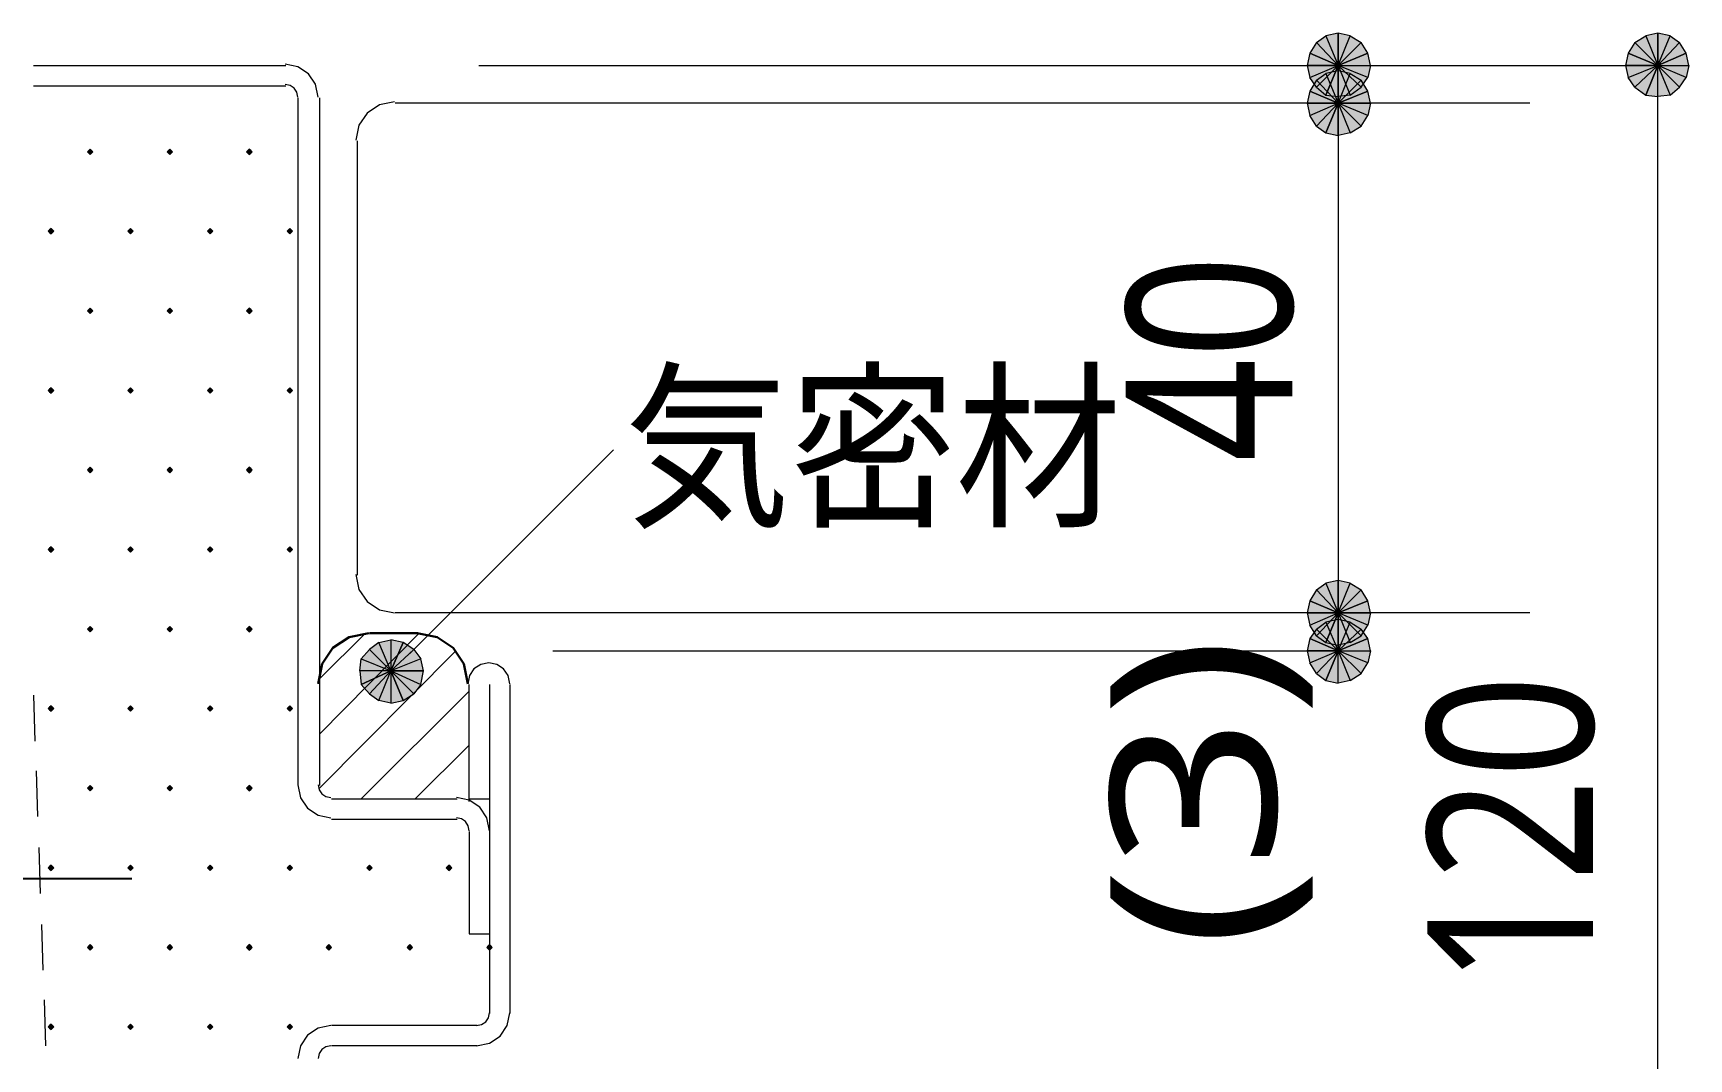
# Model space of a CAD drawing. Header units: millimetres. Extents: x 0 to 420, y 0 to 297.
# Drawn here: x 258.4 to 284.37, y 223.48 to 239.59 of the extents above; entities that cross this region are included whole.
import ezdxf
from ezdxf.enums import TextEntityAlignment as Align

# ---------------------------------------------------------------- set-up
doc = ezdxf.new("R2010")
doc.units = ezdxf.units.MM
doc.styles.add('kst32b', font='NotoSansJP-Variable.ttf')

msp = doc.modelspace()

# ---------------------------------------------------------------- hatches: boundary and pattern name
h = msp.add_hatch(color=7)
h.paths.add_polyline_path([(278.871, 239.586), (278.68, 239.543), (278.871, 239.078), (278.871, 239.586)])
h.paths.add_polyline_path([(278.68, 239.543), (278.871, 239.078), (278.532, 239.437), (278.68, 239.543)])
h.paths.add_polyline_path([(278.871, 239.078), (278.532, 239.437), (278.426, 239.268), (278.871, 239.078)])
h = msp.add_hatch(color=7)
h.paths.add_polyline_path([(279.337, 239.268), (279.231, 239.437), (278.871, 239.078), (279.337, 239.268)])
h.paths.add_polyline_path([(279.231, 239.437), (278.871, 239.078), (279.061, 239.543), (279.231, 239.437)])
h.paths.add_polyline_path([(278.871, 239.078), (279.061, 239.543), (278.871, 239.586), (278.871, 239.078)])
h = msp.add_hatch(color=7)
h.paths.add_polyline_path([(283.887, 239.586), (283.697, 239.543), (283.887, 239.078), (283.887, 239.586)])
h.paths.add_polyline_path([(283.697, 239.543), (283.887, 239.078), (283.528, 239.437), (283.697, 239.543)])
h.paths.add_polyline_path([(283.887, 239.078), (283.528, 239.437), (283.422, 239.268), (283.887, 239.078)])
h = msp.add_hatch(color=7)
h.paths.add_polyline_path([(284.332, 239.268), (284.226, 239.437), (283.887, 239.078), (284.332, 239.268)])
h.paths.add_polyline_path([(284.226, 239.437), (283.887, 239.078), (284.078, 239.543), (284.226, 239.437)])
h.paths.add_polyline_path([(283.887, 239.078), (284.078, 239.543), (283.887, 239.586), (283.887, 239.078)])
for points in [[(278.426, 239.268), (278.384, 239.078), (278.871, 239.078), (278.426, 239.268)], [(283.422, 239.268), (283.379, 239.078), (283.887, 239.078), (283.422, 239.268)], [(278.426, 238.675), (278.384, 238.485), (278.871, 238.485), (278.426, 238.675)], [(259.292, 237.765), (259.271, 237.744), (259.249, 237.723), (259.271, 237.702), (259.292, 237.68), (259.313, 237.702), (259.334, 237.723), (259.313, 237.744), (259.292, 237.765)], [(260.541, 237.765), (260.519, 237.744), (260.498, 237.723), (260.519, 237.702), (260.541, 237.68), (260.562, 237.702), (260.583, 237.723), (260.562, 237.744), (260.541, 237.765)], [(261.789, 237.765), (261.768, 237.744), (261.747, 237.723), (261.768, 237.702), (261.789, 237.68), (261.811, 237.702), (261.832, 237.723), (261.811, 237.744), (261.789, 237.765)], [(258.678, 236.516), (258.657, 236.495), (258.636, 236.474), (258.657, 236.453), (258.678, 236.432), (258.699, 236.453), (258.72, 236.474), (258.699, 236.495), (258.678, 236.516)], [(259.927, 236.516), (259.905, 236.495), (259.884, 236.474), (259.905, 236.453), (259.927, 236.432), (259.948, 236.453), (259.969, 236.474), (259.948, 236.495), (259.927, 236.516)], [(261.175, 236.516), (261.154, 236.495), (261.133, 236.474), (261.154, 236.453), (261.175, 236.432), (261.197, 236.453), (261.218, 236.474), (261.197, 236.495), (261.175, 236.516)], [(262.424, 236.516), (262.403, 236.495), (262.382, 236.474), (262.403, 236.453), (262.424, 236.432), (262.446, 236.453), (262.467, 236.474), (262.446, 236.495), (262.424, 236.516)], [(259.292, 235.267), (259.271, 235.246), (259.249, 235.225), (259.271, 235.204), (259.292, 235.183), (259.313, 235.204), (259.334, 235.225), (259.313, 235.246), (259.292, 235.267)], [(260.541, 235.267), (260.519, 235.246), (260.498, 235.225), (260.519, 235.204), (260.541, 235.183), (260.562, 235.204), (260.583, 235.225), (260.562, 235.246), (260.541, 235.267)], [(261.789, 235.267), (261.768, 235.246), (261.747, 235.225), (261.768, 235.204), (261.789, 235.183), (261.811, 235.204), (261.832, 235.225), (261.811, 235.246), (261.789, 235.267)], [(258.678, 234.019), (258.657, 233.997), (258.636, 233.976), (258.657, 233.955), (258.678, 233.934), (258.699, 233.955), (258.72, 233.976), (258.699, 233.997), (258.678, 234.019)], [(259.927, 234.019), (259.905, 233.997), (259.884, 233.976), (259.905, 233.955), (259.927, 233.934), (259.948, 233.955), (259.969, 233.976), (259.948, 233.997), (259.927, 234.019)], [(261.175, 234.019), (261.154, 233.997), (261.133, 233.976), (261.154, 233.955), (261.175, 233.934), (261.197, 233.955), (261.218, 233.976), (261.197, 233.997), (261.175, 234.019)], [(262.424, 234.019), (262.403, 233.997), (262.382, 233.976), (262.403, 233.955), (262.424, 233.934), (262.446, 233.955), (262.467, 233.976), (262.446, 233.997), (262.424, 234.019)], [(259.292, 232.77), (259.271, 232.749), (259.249, 232.728), (259.271, 232.706), (259.292, 232.685), (259.313, 232.706), (259.334, 232.728), (259.313, 232.749), (259.292, 232.77)], [(260.541, 232.77), (260.519, 232.749), (260.498, 232.728), (260.519, 232.706), (260.541, 232.685), (260.562, 232.706), (260.583, 232.728), (260.562, 232.749), (260.541, 232.77)], [(261.789, 232.77), (261.768, 232.749), (261.747, 232.728), (261.768, 232.706), (261.789, 232.685), (261.811, 232.706), (261.832, 232.728), (261.811, 232.749), (261.789, 232.77)], [(258.678, 231.521), (258.657, 231.5), (258.636, 231.479), (258.657, 231.457), (258.678, 231.436), (258.699, 231.457), (258.72, 231.479), (258.699, 231.5), (258.678, 231.521)], [(259.927, 231.521), (259.905, 231.5), (259.884, 231.479), (259.905, 231.457), (259.927, 231.436), (259.948, 231.457), (259.969, 231.479), (259.948, 231.5), (259.927, 231.521)], [(261.175, 231.521), (261.154, 231.5), (261.133, 231.479), (261.154, 231.457), (261.175, 231.436), (261.197, 231.457), (261.218, 231.479), (261.197, 231.5), (261.175, 231.521)], [(262.424, 231.521), (262.403, 231.5), (262.382, 231.479), (262.403, 231.457), (262.424, 231.436), (262.446, 231.457), (262.467, 231.479), (262.446, 231.5), (262.424, 231.521)], [(278.426, 230.674), (278.384, 230.484), (278.871, 230.484), (278.426, 230.674)], [(259.292, 230.272), (259.271, 230.251), (259.249, 230.23), (259.271, 230.209), (259.292, 230.187), (259.313, 230.209), (259.334, 230.23), (259.313, 230.251), (259.292, 230.272)], [(260.541, 230.272), (260.519, 230.251), (260.498, 230.23), (260.519, 230.209), (260.541, 230.187), (260.562, 230.209), (260.583, 230.23), (260.562, 230.251), (260.541, 230.272)], [(261.789, 230.272), (261.768, 230.251), (261.747, 230.23), (261.768, 230.209), (261.789, 230.187), (261.811, 230.209), (261.832, 230.23), (261.811, 230.251), (261.789, 230.272)], [(278.426, 230.082), (278.384, 229.891), (278.871, 229.891), (278.426, 230.082)], [(263.546, 229.362), (263.673, 229.214), (264.012, 229.574), (263.546, 229.362)], [(258.678, 229.023), (258.657, 229.002), (258.636, 228.981), (258.657, 228.96), (258.678, 228.939), (258.699, 228.96), (258.72, 228.981), (258.699, 229.002), (258.678, 229.023)], [(259.927, 229.023), (259.905, 229.002), (259.884, 228.981), (259.905, 228.96), (259.927, 228.939), (259.948, 228.96), (259.969, 228.981), (259.948, 229.002), (259.927, 229.023)], [(261.175, 229.023), (261.154, 229.002), (261.133, 228.981), (261.154, 228.96), (261.175, 228.939), (261.197, 228.96), (261.218, 228.981), (261.197, 229.002), (261.175, 229.023)], [(262.424, 229.023), (262.403, 229.002), (262.382, 228.981), (262.403, 228.96), (262.424, 228.939), (262.446, 228.96), (262.467, 228.981), (262.446, 229.002), (262.424, 229.023)], [(259.292, 227.774), (259.271, 227.753), (259.249, 227.732), (259.271, 227.711), (259.292, 227.69), (259.313, 227.711), (259.334, 227.732), (259.313, 227.753), (259.292, 227.774)], [(260.541, 227.774), (260.519, 227.753), (260.498, 227.732), (260.519, 227.711), (260.541, 227.69), (260.562, 227.711), (260.583, 227.732), (260.562, 227.753), (260.541, 227.774)], [(261.789, 227.774), (261.768, 227.753), (261.747, 227.732), (261.768, 227.711), (261.789, 227.69), (261.811, 227.711), (261.832, 227.732), (261.811, 227.753), (261.789, 227.774)], [(258.678, 226.526), (258.657, 226.504), (258.636, 226.483), (258.657, 226.462), (258.678, 226.441), (258.699, 226.462), (258.72, 226.483), (258.699, 226.504), (258.678, 226.526)], [(259.927, 226.526), (259.905, 226.504), (259.884, 226.483), (259.905, 226.462), (259.927, 226.441), (259.948, 226.462), (259.969, 226.483), (259.948, 226.504), (259.927, 226.526)], [(261.175, 226.526), (261.154, 226.504), (261.133, 226.483), (261.154, 226.462), (261.175, 226.441), (261.197, 226.462), (261.218, 226.483), (261.197, 226.504), (261.175, 226.526)], [(262.424, 226.526), (262.403, 226.504), (262.382, 226.483), (262.403, 226.462), (262.424, 226.441), (262.446, 226.462), (262.467, 226.483), (262.446, 226.504), (262.424, 226.526)], [(263.673, 226.526), (263.652, 226.504), (263.631, 226.483), (263.652, 226.462), (263.673, 226.441), (263.694, 226.462), (263.716, 226.483), (263.694, 226.504), (263.673, 226.526)], [(264.922, 226.526), (264.901, 226.504), (264.88, 226.483), (264.901, 226.462), (264.922, 226.441), (264.943, 226.462), (264.964, 226.483), (264.943, 226.504), (264.922, 226.526)], [(259.292, 225.277), (259.271, 225.256), (259.249, 225.234), (259.271, 225.213), (259.292, 225.192), (259.313, 225.213), (259.334, 225.234), (259.313, 225.256), (259.292, 225.277)], [(260.541, 225.277), (260.519, 225.256), (260.498, 225.234), (260.519, 225.213), (260.541, 225.192), (260.562, 225.213), (260.583, 225.234), (260.562, 225.256), (260.541, 225.277)], [(261.789, 225.277), (261.768, 225.256), (261.747, 225.234), (261.768, 225.213), (261.789, 225.192), (261.811, 225.213), (261.832, 225.234), (261.811, 225.256), (261.789, 225.277)], [(263.038, 225.277), (263.017, 225.256), (262.996, 225.234), (263.017, 225.213), (263.038, 225.192), (263.059, 225.213), (263.08, 225.234), (263.059, 225.256), (263.038, 225.277)], [(264.308, 225.277), (264.287, 225.256), (264.266, 225.234), (264.287, 225.213), (264.308, 225.192), (264.329, 225.213), (264.35, 225.234), (264.329, 225.256), (264.308, 225.277)], [(265.557, 225.277), (265.536, 225.256), (265.515, 225.234), (265.536, 225.213), (265.557, 225.192), (265.578, 225.213), (265.599, 225.234), (265.578, 225.256), (265.557, 225.277)], [(258.678, 224.028), (258.657, 224.007), (258.636, 223.986), (258.657, 223.964), (258.678, 223.943), (258.699, 223.964), (258.72, 223.986), (258.699, 224.007), (258.678, 224.028)], [(259.927, 224.028), (259.905, 224.007), (259.884, 223.986), (259.905, 223.964), (259.927, 223.943), (259.948, 223.964), (259.969, 223.986), (259.948, 224.007), (259.927, 224.028)], [(261.175, 224.028), (261.154, 224.007), (261.133, 223.986), (261.154, 223.964), (261.175, 223.943), (261.197, 223.964), (261.218, 223.986), (261.197, 224.007), (261.175, 224.028)], [(262.424, 224.028), (262.403, 224.007), (262.382, 223.986), (262.403, 223.964), (262.424, 223.943), (262.446, 223.964), (262.467, 223.986), (262.446, 224.007), (262.424, 224.028)]]:
    msp.add_hatch(color=7).paths.add_polyline_path(points)
h = msp.add_hatch(color=7)
h.paths.add_polyline_path([(279.231, 238.739), (279.337, 238.887), (278.871, 239.078), (279.231, 238.739)])
h.paths.add_polyline_path([(279.337, 238.887), (278.871, 239.078), (279.379, 239.078), (279.337, 238.887)])
h.paths.add_polyline_path([(278.871, 239.078), (279.379, 239.078), (279.337, 239.268), (278.871, 239.078)])
h = msp.add_hatch(color=7)
h.paths.add_polyline_path([(284.226, 238.739), (284.332, 238.887), (283.887, 239.078), (284.226, 238.739)])
h.paths.add_polyline_path([(284.332, 238.887), (283.887, 239.078), (284.374, 239.078), (284.332, 238.887)])
h.paths.add_polyline_path([(283.887, 239.078), (284.374, 239.078), (284.332, 239.268), (283.887, 239.078)])
h = msp.add_hatch(color=7)
h.paths.add_polyline_path([(278.384, 239.078), (278.426, 238.887), (278.871, 239.078), (278.384, 239.078)])
h.paths.add_polyline_path([(278.426, 238.887), (278.871, 239.078), (278.532, 238.739), (278.426, 238.887)])
h.paths.add_polyline_path([(278.871, 239.078), (278.532, 238.739), (278.68, 238.612), (278.871, 239.078)])
h = msp.add_hatch(color=7)
h.paths.add_polyline_path([(278.871, 238.993), (278.68, 238.95), (278.871, 238.485), (278.871, 238.993)])
h.paths.add_polyline_path([(278.68, 238.95), (278.871, 238.485), (278.532, 238.845), (278.68, 238.95)])
h.paths.add_polyline_path([(278.871, 238.485), (278.532, 238.845), (278.426, 238.675), (278.871, 238.485)])
h = msp.add_hatch(color=7)
h.paths.add_polyline_path([(278.68, 238.612), (278.871, 238.591), (278.871, 239.078), (278.68, 238.612)])
h.paths.add_polyline_path([(278.871, 238.591), (278.871, 239.078), (279.061, 238.612), (278.871, 238.591)])
h.paths.add_polyline_path([(278.871, 239.078), (279.061, 238.612), (279.231, 238.739), (278.871, 239.078)])
h = msp.add_hatch(color=7)
h.paths.add_polyline_path([(279.337, 238.675), (279.231, 238.845), (278.871, 238.485), (279.337, 238.675)])
h.paths.add_polyline_path([(279.231, 238.845), (278.871, 238.485), (279.061, 238.95), (279.231, 238.845)])
h.paths.add_polyline_path([(278.871, 238.485), (279.061, 238.95), (278.871, 238.993), (278.871, 238.485)])
h = msp.add_hatch(color=7)
h.paths.add_polyline_path([(283.379, 239.078), (283.422, 238.887), (283.887, 239.078), (283.379, 239.078)])
h.paths.add_polyline_path([(283.422, 238.887), (283.887, 239.078), (283.528, 238.739), (283.422, 238.887)])
h.paths.add_polyline_path([(283.887, 239.078), (283.528, 238.739), (283.697, 238.612), (283.887, 239.078)])
h = msp.add_hatch(color=7)
h.paths.add_polyline_path([(283.697, 238.612), (283.887, 238.591), (283.887, 239.078), (283.697, 238.612)])
h.paths.add_polyline_path([(283.887, 238.591), (283.887, 239.078), (284.078, 238.612), (283.887, 238.591)])
h.paths.add_polyline_path([(283.887, 239.078), (284.078, 238.612), (284.226, 238.739), (283.887, 239.078)])
h = msp.add_hatch(color=7)
h.paths.add_polyline_path([(278.384, 238.485), (278.426, 238.294), (278.871, 238.485), (278.384, 238.485)])
h.paths.add_polyline_path([(278.426, 238.294), (278.871, 238.485), (278.532, 238.125), (278.426, 238.294)])
h.paths.add_polyline_path([(278.871, 238.485), (278.532, 238.125), (278.68, 238.019), (278.871, 238.485)])
h = msp.add_hatch(color=7)
h.paths.add_polyline_path([(278.68, 238.019), (278.871, 237.977), (278.871, 238.485), (278.68, 238.019)])
h.paths.add_polyline_path([(278.871, 237.977), (278.871, 238.485), (279.061, 238.019), (278.871, 237.977)])
h.paths.add_polyline_path([(278.871, 238.485), (279.061, 238.019), (279.231, 238.125), (278.871, 238.485)])
h = msp.add_hatch(color=7)
h.paths.add_polyline_path([(279.231, 238.125), (279.337, 238.294), (278.871, 238.485), (279.231, 238.125)])
h.paths.add_polyline_path([(279.337, 238.294), (278.871, 238.485), (279.379, 238.485), (279.337, 238.294)])
h.paths.add_polyline_path([(278.871, 238.485), (279.379, 238.485), (279.337, 238.675), (278.871, 238.485)])
h = msp.add_hatch(color=7)
h.paths.add_polyline_path([(278.871, 230.992), (278.68, 230.949), (278.871, 230.484), (278.871, 230.992)])
h.paths.add_polyline_path([(278.68, 230.949), (278.871, 230.484), (278.532, 230.844), (278.68, 230.949)])
h.paths.add_polyline_path([(278.871, 230.484), (278.532, 230.844), (278.426, 230.674), (278.871, 230.484)])
h = msp.add_hatch(color=7)
h.paths.add_polyline_path([(279.337, 230.674), (279.231, 230.844), (278.871, 230.484), (279.337, 230.674)])
h.paths.add_polyline_path([(279.231, 230.844), (278.871, 230.484), (279.061, 230.949), (279.231, 230.844)])
h.paths.add_polyline_path([(278.871, 230.484), (279.061, 230.949), (278.871, 230.992), (278.871, 230.484)])
h = msp.add_hatch(color=7)
h.paths.add_polyline_path([(279.231, 230.124), (279.337, 230.293), (278.871, 230.484), (279.231, 230.124)])
h.paths.add_polyline_path([(279.337, 230.293), (278.871, 230.484), (279.379, 230.484), (279.337, 230.293)])
h.paths.add_polyline_path([(278.871, 230.484), (279.379, 230.484), (279.337, 230.674), (278.871, 230.484)])
h = msp.add_hatch(color=7)
h.paths.add_polyline_path([(278.384, 230.484), (278.426, 230.293), (278.871, 230.484), (278.384, 230.484)])
h.paths.add_polyline_path([(278.426, 230.293), (278.871, 230.484), (278.532, 230.124), (278.426, 230.293)])
h.paths.add_polyline_path([(278.871, 230.484), (278.532, 230.124), (278.68, 230.018), (278.871, 230.484)])
h = msp.add_hatch(color=7)
h.paths.add_polyline_path([(278.68, 230.018), (278.871, 229.976), (278.871, 230.484), (278.68, 230.018)])
h.paths.add_polyline_path([(278.871, 229.976), (278.871, 230.484), (279.061, 230.018), (278.871, 229.976)])
h.paths.add_polyline_path([(278.871, 230.484), (279.061, 230.018), (279.231, 230.124), (278.871, 230.484)])
h = msp.add_hatch(color=7)
h.paths.add_polyline_path([(278.871, 230.378), (278.68, 230.336), (278.871, 229.891), (278.871, 230.378)])
h.paths.add_polyline_path([(278.68, 230.336), (278.871, 229.891), (278.532, 230.23), (278.68, 230.336)])
h.paths.add_polyline_path([(278.871, 229.891), (278.532, 230.23), (278.426, 230.082), (278.871, 229.891)])
h = msp.add_hatch(color=7)
h.paths.add_polyline_path([(279.337, 230.082), (279.231, 230.23), (278.871, 229.891), (279.337, 230.082)])
h.paths.add_polyline_path([(279.231, 230.23), (278.871, 229.891), (279.061, 230.336), (279.231, 230.23)])
h.paths.add_polyline_path([(278.871, 229.891), (279.061, 230.336), (278.871, 230.378), (278.871, 229.891)])
h = msp.add_hatch(color=7)
h.paths.add_polyline_path([(263.673, 229.912), (263.546, 229.764), (264.012, 229.574), (263.673, 229.912)])
h.paths.add_polyline_path([(263.546, 229.764), (264.012, 229.574), (263.525, 229.574), (263.546, 229.764)])
h.paths.add_polyline_path([(264.012, 229.574), (263.525, 229.574), (263.546, 229.362), (264.012, 229.574)])
h = msp.add_hatch(color=7)
h.paths.add_polyline_path([(264.202, 230.018), (264.012, 230.061), (264.012, 229.574), (264.202, 230.018)])
h.paths.add_polyline_path([(264.012, 230.061), (264.012, 229.574), (263.821, 230.018), (264.012, 230.061)])
h.paths.add_polyline_path([(264.012, 229.574), (263.821, 230.018), (263.673, 229.912), (264.012, 229.574)])
h = msp.add_hatch(color=7)
h.paths.add_polyline_path([(264.52, 229.574), (264.478, 229.764), (264.012, 229.574), (264.52, 229.574)])
h.paths.add_polyline_path([(264.478, 229.764), (264.012, 229.574), (264.372, 229.912), (264.478, 229.764)])
h.paths.add_polyline_path([(264.012, 229.574), (264.372, 229.912), (264.202, 230.018), (264.012, 229.574)])
h = msp.add_hatch(color=7)
h.paths.add_polyline_path([(279.231, 229.531), (279.337, 229.701), (278.871, 229.891), (279.231, 229.531)])
h.paths.add_polyline_path([(279.337, 229.701), (278.871, 229.891), (279.379, 229.891), (279.337, 229.701)])
h.paths.add_polyline_path([(278.871, 229.891), (279.379, 229.891), (279.337, 230.082), (278.871, 229.891)])
h = msp.add_hatch(color=7)
h.paths.add_polyline_path([(278.384, 229.891), (278.426, 229.701), (278.871, 229.891), (278.384, 229.891)])
h.paths.add_polyline_path([(278.426, 229.701), (278.871, 229.891), (278.532, 229.531), (278.426, 229.701)])
h.paths.add_polyline_path([(278.871, 229.891), (278.532, 229.531), (278.68, 229.425), (278.871, 229.891)])
h = msp.add_hatch(color=7)
h.paths.add_polyline_path([(278.68, 229.425), (278.871, 229.383), (278.871, 229.891), (278.68, 229.425)])
h.paths.add_polyline_path([(278.871, 229.383), (278.871, 229.891), (279.061, 229.425), (278.871, 229.383)])
h.paths.add_polyline_path([(278.871, 229.891), (279.061, 229.425), (279.231, 229.531), (278.871, 229.891)])
h = msp.add_hatch(color=7)
h.paths.add_polyline_path([(263.673, 229.214), (263.821, 229.108), (264.012, 229.574), (263.673, 229.214)])
h.paths.add_polyline_path([(263.821, 229.108), (264.012, 229.574), (264.012, 229.066), (263.821, 229.108)])
h.paths.add_polyline_path([(264.012, 229.574), (264.012, 229.066), (264.202, 229.108), (264.012, 229.574)])
h = msp.add_hatch(color=7)
h.paths.add_polyline_path([(264.202, 229.108), (264.372, 229.214), (264.012, 229.574), (264.202, 229.108)])
h.paths.add_polyline_path([(264.372, 229.214), (264.012, 229.574), (264.478, 229.362), (264.372, 229.214)])
h.paths.add_polyline_path([(264.012, 229.574), (264.478, 229.362), (264.52, 229.574), (264.012, 229.574)])

# ---------------------------------------------------------------- linework, layer by layer
at = {"lineweight": 0}
for points in [[(278.68, 239.543), (278.871, 239.078), (278.532, 239.437)], [(278.871, 239.586), (278.68, 239.543), (278.871, 239.078)], [(278.871, 239.078), (279.061, 239.543), (278.871, 239.586)], [(279.231, 239.437), (278.871, 239.078), (279.061, 239.543)], [(283.697, 239.543), (283.887, 239.078), (283.528, 239.437)], [(283.887, 239.586), (283.697, 239.543), (283.887, 239.078)], [(283.887, 239.078), (284.078, 239.543), (283.887, 239.586)], [(284.226, 239.437), (283.887, 239.078), (284.078, 239.543)], [(278.426, 239.268), (278.384, 239.078), (278.871, 239.078)], [(278.871, 239.078), (278.532, 239.437), (278.426, 239.268)], [(279.337, 239.268), (279.231, 239.437), (278.871, 239.078)], [(278.871, 239.078), (279.379, 239.078), (279.337, 239.268)], [(283.422, 239.268), (283.379, 239.078), (283.887, 239.078)], [(283.887, 239.078), (283.528, 239.437), (283.422, 239.268)], [(284.332, 239.268), (284.226, 239.437), (283.887, 239.078)], [(283.887, 239.078), (284.374, 239.078), (284.332, 239.268)], [(278.384, 239.078), (278.426, 238.887), (278.871, 239.078)], [(278.426, 238.887), (278.871, 239.078), (278.532, 238.739)], [(278.871, 239.078), (278.532, 238.739), (278.68, 238.612)], [(278.68, 238.612), (278.871, 238.591), (278.871, 239.078)], [(278.871, 238.993), (278.68, 238.95), (278.871, 238.485)], [(278.871, 238.591), (278.871, 239.078), (279.061, 238.612)], [(278.871, 239.078), (279.061, 238.612), (279.231, 238.739)], [(279.231, 238.739), (279.337, 238.887), (278.871, 239.078)], [(279.337, 238.887), (278.871, 239.078), (279.379, 239.078)], [(278.871, 238.485), (279.061, 238.95), (278.871, 238.993)], [(283.379, 239.078), (283.422, 238.887), (283.887, 239.078)], [(283.422, 238.887), (283.887, 239.078), (283.528, 238.739)], [(283.887, 239.078), (283.528, 238.739), (283.697, 238.612)], [(283.697, 238.612), (283.887, 238.591), (283.887, 239.078)], [(283.887, 238.591), (283.887, 239.078), (284.078, 238.612)], [(283.887, 239.078), (284.078, 238.612), (284.226, 238.739)], [(284.226, 238.739), (284.332, 238.887), (283.887, 239.078)], [(284.332, 238.887), (283.887, 239.078), (284.374, 239.078)], [(278.871, 238.485), (278.532, 238.845), (278.426, 238.675)], [(278.68, 238.95), (278.871, 238.485), (278.532, 238.845)], [(279.231, 238.845), (278.871, 238.485), (279.061, 238.95)], [(279.337, 238.675), (279.231, 238.845), (278.871, 238.485)], [(278.426, 238.675), (278.384, 238.485), (278.871, 238.485)], [(278.384, 238.485), (278.426, 238.294), (278.871, 238.485)], [(278.426, 238.294), (278.871, 238.485), (278.532, 238.125)], [(278.871, 238.485), (278.532, 238.125), (278.68, 238.019)], [(278.68, 238.019), (278.871, 237.977), (278.871, 238.485)], [(278.871, 238.485), (279.379, 238.485), (279.337, 238.675)], [(278.871, 237.977), (278.871, 238.485), (279.061, 238.019)], [(278.871, 238.485), (279.061, 238.019), (279.231, 238.125)], [(279.231, 238.125), (279.337, 238.294), (278.871, 238.485)], [(279.337, 238.294), (278.871, 238.485), (279.379, 238.485)], [(259.292, 237.765), (259.271, 237.744), (259.249, 237.723), (259.271, 237.702), (259.292, 237.68), (259.313, 237.702), (259.334, 237.723), (259.313, 237.744)], [(260.541, 237.765), (260.519, 237.744), (260.498, 237.723), (260.519, 237.702), (260.541, 237.68), (260.562, 237.702), (260.583, 237.723), (260.562, 237.744)], [(261.789, 237.765), (261.768, 237.744), (261.747, 237.723), (261.768, 237.702), (261.789, 237.68), (261.811, 237.702), (261.832, 237.723), (261.811, 237.744)], [(258.678, 236.516), (258.657, 236.495), (258.636, 236.474), (258.657, 236.453), (258.678, 236.432), (258.699, 236.453), (258.72, 236.474), (258.699, 236.495)], [(259.927, 236.516), (259.905, 236.495), (259.884, 236.474), (259.905, 236.453), (259.927, 236.432), (259.948, 236.453), (259.969, 236.474), (259.948, 236.495)], [(261.175, 236.516), (261.154, 236.495), (261.133, 236.474), (261.154, 236.453), (261.175, 236.432), (261.197, 236.453), (261.218, 236.474), (261.197, 236.495)], [(262.424, 236.516), (262.403, 236.495), (262.382, 236.474), (262.403, 236.453), (262.424, 236.432), (262.446, 236.453), (262.467, 236.474), (262.446, 236.495)], [(259.292, 235.267), (259.271, 235.246), (259.249, 235.225), (259.271, 235.204), (259.292, 235.183), (259.313, 235.204), (259.334, 235.225), (259.313, 235.246)], [(260.541, 235.267), (260.519, 235.246), (260.498, 235.225), (260.519, 235.204), (260.541, 235.183), (260.562, 235.204), (260.583, 235.225), (260.562, 235.246)], [(261.789, 235.267), (261.768, 235.246), (261.747, 235.225), (261.768, 235.204), (261.789, 235.183), (261.811, 235.204), (261.832, 235.225), (261.811, 235.246)], [(258.678, 234.019), (258.657, 233.997), (258.636, 233.976), (258.657, 233.955), (258.678, 233.934), (258.699, 233.955), (258.72, 233.976), (258.699, 233.997)], [(259.927, 234.019), (259.905, 233.997), (259.884, 233.976), (259.905, 233.955), (259.927, 233.934), (259.948, 233.955), (259.969, 233.976), (259.948, 233.997)], [(261.175, 234.019), (261.154, 233.997), (261.133, 233.976), (261.154, 233.955), (261.175, 233.934), (261.197, 233.955), (261.218, 233.976), (261.197, 233.997)], [(262.424, 234.019), (262.403, 233.997), (262.382, 233.976), (262.403, 233.955), (262.424, 233.934), (262.446, 233.955), (262.467, 233.976), (262.446, 233.997)], [(259.292, 232.77), (259.271, 232.749), (259.249, 232.728), (259.271, 232.706), (259.292, 232.685), (259.313, 232.706), (259.334, 232.728), (259.313, 232.749)], [(260.541, 232.77), (260.519, 232.749), (260.498, 232.728), (260.519, 232.706), (260.541, 232.685), (260.562, 232.706), (260.583, 232.728), (260.562, 232.749)], [(261.789, 232.77), (261.768, 232.749), (261.747, 232.728), (261.768, 232.706), (261.789, 232.685), (261.811, 232.706), (261.832, 232.728), (261.811, 232.749)], [(258.678, 231.521), (258.657, 231.5), (258.636, 231.479), (258.657, 231.457), (258.678, 231.436), (258.699, 231.457), (258.72, 231.479), (258.699, 231.5)], [(259.927, 231.521), (259.905, 231.5), (259.884, 231.479), (259.905, 231.457), (259.927, 231.436), (259.948, 231.457), (259.969, 231.479), (259.948, 231.5)], [(261.175, 231.521), (261.154, 231.5), (261.133, 231.479), (261.154, 231.457), (261.175, 231.436), (261.197, 231.457), (261.218, 231.479), (261.197, 231.5)], [(262.424, 231.521), (262.403, 231.5), (262.382, 231.479), (262.403, 231.457), (262.424, 231.436), (262.446, 231.457), (262.467, 231.479), (262.446, 231.5)], [(278.68, 230.949), (278.871, 230.484), (278.532, 230.844)], [(278.871, 230.992), (278.68, 230.949), (278.871, 230.484)], [(278.871, 230.484), (279.061, 230.949), (278.871, 230.992)], [(279.231, 230.844), (278.871, 230.484), (279.061, 230.949)], [(278.426, 230.674), (278.384, 230.484), (278.871, 230.484)], [(278.871, 230.484), (278.532, 230.844), (278.426, 230.674)], [(279.337, 230.674), (279.231, 230.844), (278.871, 230.484)], [(278.871, 230.484), (279.379, 230.484), (279.337, 230.674)], [(278.384, 230.484), (278.426, 230.293), (278.871, 230.484)], [(278.426, 230.293), (278.871, 230.484), (278.532, 230.124)], [(278.871, 230.484), (278.532, 230.124), (278.68, 230.018)], [(278.68, 230.018), (278.871, 229.976), (278.871, 230.484)], [(278.871, 229.976), (278.871, 230.484), (279.061, 230.018)], [(278.871, 230.484), (279.061, 230.018), (279.231, 230.124)], [(279.231, 230.124), (279.337, 230.293), (278.871, 230.484)], [(279.337, 230.293), (278.871, 230.484), (279.379, 230.484)], [(259.292, 230.272), (259.271, 230.251), (259.249, 230.23), (259.271, 230.209), (259.292, 230.187), (259.313, 230.209), (259.334, 230.23), (259.313, 230.251)], [(260.541, 230.272), (260.519, 230.251), (260.498, 230.23), (260.519, 230.209), (260.541, 230.187), (260.562, 230.209), (260.583, 230.23), (260.562, 230.251)], [(261.789, 230.272), (261.768, 230.251), (261.747, 230.23), (261.768, 230.209), (261.789, 230.187), (261.811, 230.209), (261.832, 230.23), (261.811, 230.251)], [(278.871, 229.891), (278.532, 230.23), (278.426, 230.082)], [(278.68, 230.336), (278.871, 229.891), (278.532, 230.23)], [(278.871, 230.378), (278.68, 230.336), (278.871, 229.891)], [(278.871, 229.891), (279.061, 230.336), (278.871, 230.378)], [(279.231, 230.23), (278.871, 229.891), (279.061, 230.336)], [(279.337, 230.082), (279.231, 230.23), (278.871, 229.891)], [(263.673, 229.912), (263.546, 229.764), (264.012, 229.574)], [(264.012, 229.574), (263.821, 230.018), (263.673, 229.912)], [(264.012, 230.061), (264.012, 229.574), (263.821, 230.018)], [(264.202, 230.018), (264.012, 230.061), (264.012, 229.574)], [(264.012, 229.574), (264.372, 229.912), (264.202, 230.018)], [(264.478, 229.764), (264.012, 229.574), (264.372, 229.912)], [(278.426, 230.082), (278.384, 229.891), (278.871, 229.891)], [(278.871, 229.891), (279.379, 229.891), (279.337, 230.082)], [(263.546, 229.764), (264.012, 229.574), (263.525, 229.574)], [(264.52, 229.574), (264.478, 229.764), (264.012, 229.574)], [(278.384, 229.891), (278.426, 229.701), (278.871, 229.891)], [(278.426, 229.701), (278.871, 229.891), (278.532, 229.531)], [(278.871, 229.891), (278.532, 229.531), (278.68, 229.425)], [(278.68, 229.425), (278.871, 229.383), (278.871, 229.891)], [(278.871, 229.383), (278.871, 229.891), (279.061, 229.425)], [(278.871, 229.891), (279.061, 229.425), (279.231, 229.531)], [(279.231, 229.531), (279.337, 229.701), (278.871, 229.891)], [(279.337, 229.701), (278.871, 229.891), (279.379, 229.891)], [(264.012, 229.574), (263.525, 229.574), (263.546, 229.362)], [(263.546, 229.362), (263.673, 229.214), (264.012, 229.574)], [(263.673, 229.214), (263.821, 229.108), (264.012, 229.574)], [(263.821, 229.108), (264.012, 229.574), (264.012, 229.066)], [(264.012, 229.574), (264.012, 229.066), (264.202, 229.108)], [(264.202, 229.108), (264.372, 229.214), (264.012, 229.574)], [(264.372, 229.214), (264.012, 229.574), (264.478, 229.362)], [(264.012, 229.574), (264.478, 229.362), (264.52, 229.574)], [(258.678, 229.023), (258.657, 229.002), (258.636, 228.981), (258.657, 228.96), (258.678, 228.939), (258.699, 228.96), (258.72, 228.981), (258.699, 229.002)], [(259.927, 229.023), (259.905, 229.002), (259.884, 228.981), (259.905, 228.96), (259.927, 228.939), (259.948, 228.96), (259.969, 228.981), (259.948, 229.002)], [(261.175, 229.023), (261.154, 229.002), (261.133, 228.981), (261.154, 228.96), (261.175, 228.939), (261.197, 228.96), (261.218, 228.981), (261.197, 229.002)], [(262.424, 229.023), (262.403, 229.002), (262.382, 228.981), (262.403, 228.96), (262.424, 228.939), (262.446, 228.96), (262.467, 228.981), (262.446, 229.002)], [(259.292, 227.774), (259.271, 227.753), (259.249, 227.732), (259.271, 227.711), (259.292, 227.69), (259.313, 227.711), (259.334, 227.732), (259.313, 227.753)], [(260.541, 227.774), (260.519, 227.753), (260.498, 227.732), (260.519, 227.711), (260.541, 227.69), (260.562, 227.711), (260.583, 227.732), (260.562, 227.753)], [(261.789, 227.774), (261.768, 227.753), (261.747, 227.732), (261.768, 227.711), (261.789, 227.69), (261.811, 227.711), (261.832, 227.732), (261.811, 227.753)], [(258.678, 226.526), (258.657, 226.504), (258.636, 226.483), (258.657, 226.462), (258.678, 226.441), (258.699, 226.462), (258.72, 226.483), (258.699, 226.504)], [(259.927, 226.526), (259.905, 226.504), (259.884, 226.483), (259.905, 226.462), (259.927, 226.441), (259.948, 226.462), (259.969, 226.483), (259.948, 226.504)], [(261.175, 226.526), (261.154, 226.504), (261.133, 226.483), (261.154, 226.462), (261.175, 226.441), (261.197, 226.462), (261.218, 226.483), (261.197, 226.504)], [(262.424, 226.526), (262.403, 226.504), (262.382, 226.483), (262.403, 226.462), (262.424, 226.441), (262.446, 226.462), (262.467, 226.483), (262.446, 226.504)], [(263.673, 226.526), (263.652, 226.504), (263.631, 226.483), (263.652, 226.462), (263.673, 226.441), (263.694, 226.462), (263.716, 226.483), (263.694, 226.504)], [(264.922, 226.526), (264.901, 226.504), (264.88, 226.483), (264.901, 226.462), (264.922, 226.441), (264.943, 226.462), (264.964, 226.483), (264.943, 226.504)], [(259.292, 225.277), (259.271, 225.256), (259.249, 225.234), (259.271, 225.213), (259.292, 225.192), (259.313, 225.213), (259.334, 225.234), (259.313, 225.256)], [(260.541, 225.277), (260.519, 225.256), (260.498, 225.234), (260.519, 225.213), (260.541, 225.192), (260.562, 225.213), (260.583, 225.234), (260.562, 225.256)], [(261.789, 225.277), (261.768, 225.256), (261.747, 225.234), (261.768, 225.213), (261.789, 225.192), (261.811, 225.213), (261.832, 225.234), (261.811, 225.256)], [(263.038, 225.277), (263.017, 225.256), (262.996, 225.234), (263.017, 225.213), (263.038, 225.192), (263.059, 225.213), (263.08, 225.234), (263.059, 225.256)], [(264.308, 225.277), (264.287, 225.256), (264.266, 225.234), (264.287, 225.213), (264.308, 225.192), (264.329, 225.213), (264.35, 225.234), (264.329, 225.256)], [(265.557, 225.277), (265.536, 225.256), (265.515, 225.234), (265.536, 225.213), (265.557, 225.192), (265.578, 225.213), (265.599, 225.234), (265.578, 225.256)], [(258.678, 224.028), (258.657, 224.007), (258.636, 223.986), (258.657, 223.964), (258.678, 223.943), (258.699, 223.964), (258.72, 223.986), (258.699, 224.007)], [(259.927, 224.028), (259.905, 224.007), (259.884, 223.986), (259.905, 223.964), (259.927, 223.943), (259.948, 223.964), (259.969, 223.986), (259.948, 224.007)], [(261.175, 224.028), (261.154, 224.007), (261.133, 223.986), (261.154, 223.964), (261.175, 223.943), (261.197, 223.964), (261.218, 223.986), (261.197, 224.007)], [(262.424, 224.028), (262.403, 224.007), (262.382, 223.986), (262.403, 223.964), (262.424, 223.943), (262.446, 223.964), (262.467, 223.986), (262.446, 224.007)]]:
    msp.add_lwpolyline(points, close=True, dxfattribs=at)
at = {"lineweight": 13}
for points in [[(258.403, 239.078), (262.361, 239.078)], [(262.869, 238.58), (262.828, 238.782), (262.717, 238.947), (262.552, 239.058), (262.35, 239.099)], [(265.388, 239.078), (283.887, 239.078)], [(278.871, 239.078), (278.871, 238.485), (278.871, 230.484), (278.871, 229.891)], [(283.887, 215.074), (283.887, 239.078)], [(258.403, 238.76), (262.361, 238.76)], [(262.551, 238.58), (262.536, 238.658), (262.492, 238.722), (262.429, 238.765), (262.35, 238.781)], [(262.551, 238.57), (262.551, 227.774)], [(262.89, 238.57), (262.89, 227.774)], [(264.065, 238.506), (263.83, 238.459), (263.638, 238.329), (263.509, 238.138), (263.462, 237.903)], [(281.877, 238.485), (264.075, 238.485)], [(263.483, 237.892), (263.483, 231.076)], [(264.308, 229.849), (267.504, 233.045)], [(263.462, 231.087), (263.509, 230.852), (263.638, 230.661), (263.83, 230.531), (264.065, 230.484)], [(281.877, 230.484), (264.075, 230.484)], [(264.456, 230.166), (262.89, 228.579)], [(263.61, 230.166), (262.89, 229.447)], [(265.028, 229.891), (262.89, 227.732)], [(265.874, 229.373), (265.849, 229.5), (265.778, 229.605), (265.674, 229.675), (265.546, 229.701), (265.419, 229.675), (265.314, 229.605), (265.244, 229.5), (265.218, 229.373)], [(266.552, 229.891), (278.871, 229.891)], [(258.403, 229.193), (258.424, 228.473)], [(265.239, 229.256), (263.546, 227.563)], [(265.239, 227.563), (265.239, 229.362)], [(265.557, 229.362), (265.557, 224.197)], [(265.875, 229.362), (265.875, 224.197)], [(265.239, 228.409), (264.393, 227.563)], [(258.445, 228.007), (258.466, 227.288)], [(262.551, 227.785), (262.592, 227.583), (262.703, 227.418), (262.868, 227.307), (263.07, 227.267)], [(262.869, 227.785), (262.885, 227.707), (262.928, 227.643), (262.992, 227.6), (263.07, 227.584)], [(263.08, 227.563), (265.049, 227.563)], [(265.557, 227.065), (265.516, 227.267), (265.405, 227.432), (265.24, 227.543), (265.038, 227.584)], [(265.239, 227.521), (265.239, 227.563), (265.557, 227.563)], [(263.08, 227.245), (265.049, 227.245)], [(265.24, 227.065), (265.224, 227.144), (265.181, 227.208), (265.117, 227.251), (265.038, 227.266)], [(265.239, 227.055), (265.239, 225.446), (265.557, 225.446)], [(258.487, 226.801), (258.509, 226.081)], [(258.53, 225.594), (258.551, 224.875)], [(258.572, 224.409), (258.593, 223.689)], [(265.356, 223.689), (265.558, 223.73), (265.723, 223.841), (265.834, 224.006), (265.874, 224.208)], [(265.356, 224.007), (265.434, 224.023), (265.498, 224.066), (265.541, 224.13), (265.557, 224.208)], [(263.07, 224.007), (262.868, 223.966), (262.703, 223.855), (262.592, 223.69), (262.551, 223.488)], [(265.366, 224.007), (263.08, 224.007)], [(263.07, 223.689), (262.992, 223.674), (262.928, 223.63), (262.885, 223.567), (262.869, 223.488)], [(265.366, 223.689), (263.08, 223.689)]]:
    msp.add_lwpolyline(points, dxfattribs=at)
at = {"lineweight": 30}
for points in [[(263.663, 230.166), (263.354, 230.104), (263.101, 229.934), (262.931, 229.682), (262.869, 229.373)], [(263.673, 230.166), (264.435, 230.166)], [(265.218, 229.373), (265.156, 229.682), (264.986, 229.934), (264.734, 230.104), (264.425, 230.166)]]:
    msp.add_lwpolyline(points, dxfattribs=at)
at = {"lineweight": 25}
msp.add_lwpolyline([(256.709, 226.314), (259.948, 226.314)], dxfattribs=at)

# ---------------------------------------------------------------- texts
at = {"style": 'kst32b'}
for s, height, p, p2 in [('40', 2.5989, (278.151, 232.854), (278.151, 236.103)), ('気密材', 2.0791, (267.674, 232.05), (275.47, 232.05)), ('(3)', 2.5989, (277.897, 225.234), (277.897, 230.107)), ('120', 2.5989, (282.871, 224.642), (282.871, 229.515))]:
    msp.add_text(s, height=height, dxfattribs=at).set_placement(p, p2, align=Align.FIT)

doc.saveas('drawing.dxf')
